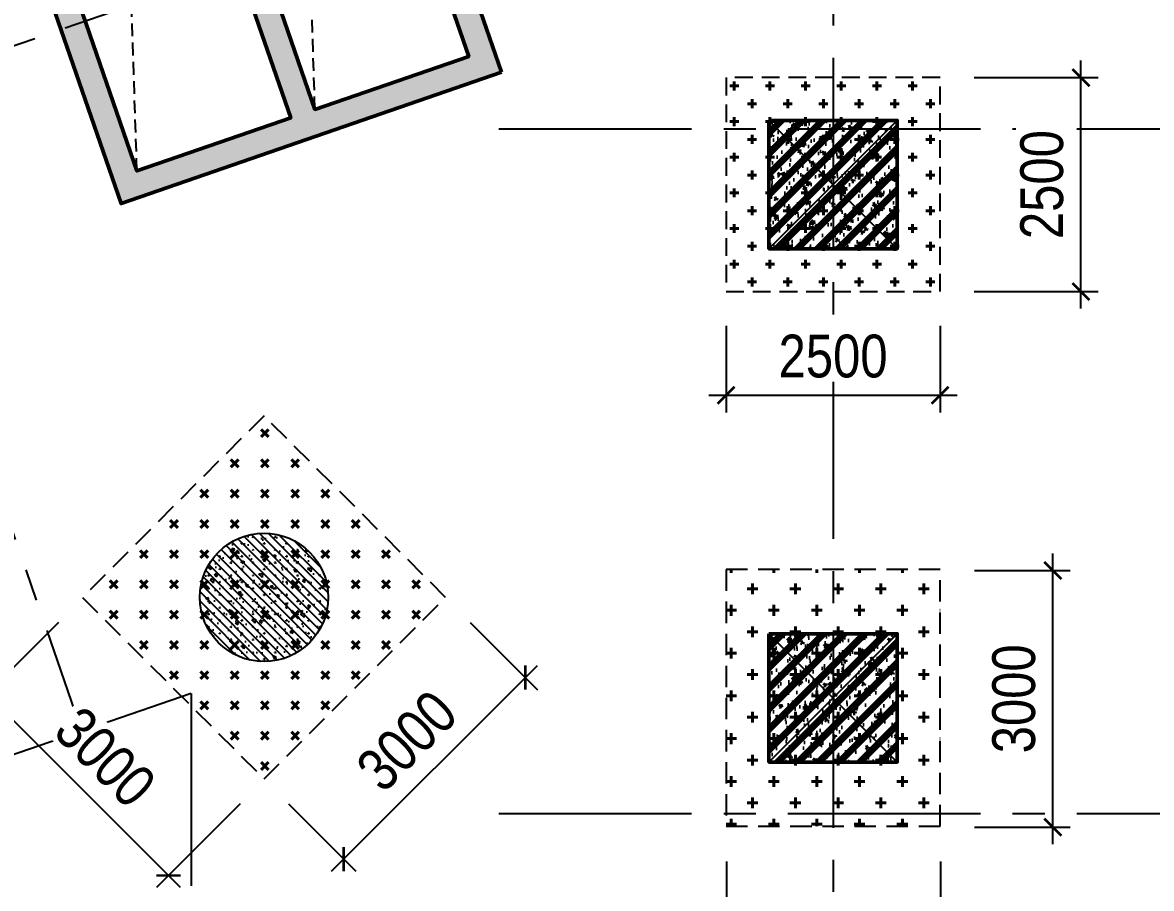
# Model space of a CAD drawing. Header units: millimetres. Extents: x -80883 to 1373228, y -532110 to 182357.
# Drawn here: x 911061 to 924248, y -336203 to -326082 of the extents above; entities that cross this region are included whole.
import ezdxf
from ezdxf.xclip import XClip

# ---------------------------------------------------------------- set-up
doc = ezdxf.new("R2010")
doc.units = ezdxf.units.MM
doc.header["$LTSCALE"] = 100
doc.header["$XCLIPFRAME"] = 0
doc.header["$PDMODE"] = 32
doc.header["$PDSIZE"] = 2.5
for name, pattern in [('CENTER2', [1.125, 0.75, -0.125, 0.125, -0.125]), ('DASHED', [4.5, 3, -1.5]), ('HIDDEN', [0.375, 0.25, -0.125])]:
    doc.linetypes.add(name, pattern=pattern)
for name, color, linetype, lineweight in [('0-Hatch', 250, 'Continuous', 40), ('KT-Net cot vach', 6, 'Continuous', 50), ('ST_MBDV Cot vach 220805$0$Xref_ST_MBDV Cot vach 30.7.2022$0$KT-Net cot vach', 6, 'Continuous', 50)]:
    doc.layers.add(name, color=color, linetype=linetype, lineweight=lineweight)
for name, color, linetype in [('0-khuat', 3, 'HIDDEN'), ('ccu11-Khuat', 9, 'DASHED'), ('ccu11-Manh', 8, 'Continuous'), ('ccu12-Hatch', 250, 'Continuous'), ('ccu12-Truc', 13, 'CENTER2'), ('KC-Betong', 6, 'Continuous'), ('KC2-DIM', 251, 'Continuous'), ('KT-Hatch', 251, 'Continuous'), ('Xref_ST_MBDV Cot vach 30.7.2022$0$Xref_ST_MBDV Cot vach 30.7.2022|Xref_ST_MBDV Cot vach 30.7.2022|Xref_ST_MBDV Cot vach 30.7.2022|Xref_ST_MBDV Cot vach 30.7.2022|A-WALL-PATT', 251, 'Continuous')]:
    doc.layers.add(name, color=color, linetype=linetype)
doc.styles.add('Arial Narrow', font='ARIALN.TTF')
doc.dimstyles.new('ccu12-200', dxfattribs={"dimscale": 200, "dimtxt": 2.5, "dimasz": 1, "dimexe": 1, "dimexo": 2, "dimgap": 1, "dimtad": 1, "dimdec": 0, "dimrnd": 5, "dimdsep": 46, "dimtxsty": 'Arial Narrow', "dimblk": 'ARCHTICK', "dimcen": -1, "dimdle": 1, "dimclrd": 256, "dimclre": 256, "dimclrt": 3, "dimadec": 0, "dimazin": 2, "dimtfac": 0.1, "dimtdec": 0, "dimtmove": 0, "dimatfit": 1, "dimldrblk": 'ARCHTICK', "dimfxl": 1, "dimtvp": 0.8333333333333334, "dimtolj": 1, "dimtzin": 12, "dimarcsym": 0})

# ---------------------------------------------------------------- blocks, each defined once
blk = doc.blocks.new('Xref_ST_MBDV Cot vach 30.7.2022$0$Tuong Vay01-flat-1')
at = {"layer": 'Xref_ST_MBDV Cot vach 30.7.2022$0$Xref_ST_MBDV Cot vach 30.7.2022|Xref_ST_MBDV Cot vach 30.7.2022|Xref_ST_MBDV Cot vach 30.7.2022|Xref_ST_MBDV Cot vach 30.7.2022|A-WALL-PATT'}
h = blk.add_hatch(dxfattribs=at)
h.set_pattern_fill('ACET-2D-VATLIEU04', color=256, scale=50, pattern_type=2)
h.set_pattern_definition([(49.99999999999999, (-11139561.83942936, -1407213.44759845), (-225.902473859489, 189.5546824974008), [37.49999998626113, -412.4999998488724]), (355, (-11139561.83942936, -1407213.44759845), (32.12721218541265, 367.2157156157773), [29.99999999490911, -329.9999999440002]), (100.4514, (-11139531.95358936, -1407216.06226845), (-341.2315265778452, -62.9441868767608), [31.87009499667636, -350.57105596344]), (46.18420000000001, (-11139561.83942936, -1407113.44759845), (-319.1804974675179, 306.2520974436775), [56.24999996954708, -618.749999665018]), (96.6356, (-11139517.37105686, -1407120.34425195), (-516.9959221575409, -60.14402179722674), [47.80514400473094, -525.8565000520404]), (351.1842, (-11139561.83942936, -1407113.44759845), (84.74077420309186, 546.3954293043353), [45.00000000792112, -495.0000000871323]), (21, (-11139511.83942936, -1407138.44759845), (-105.6808218676597, 275.3079533968121), [37.49999999934682, -412.499999992815]), (326.0000000000001, (-11139511.83942936, -1407138.44759845), (206.1288045682013, 305.5985201385338), [30.00000001746614, -330.0000001921275]), (71.4514, (-11139486.96831286, -1407155.22340145), (-328.9637652803212, 110.3801005582791), [31.87009499870726, -350.5710559857798]), (37.50000000000001, (-11139561.83942936, -1407213.44759845), (-78.13452938385308, 101.8269011885859), [0, -325.9999998517854, 0, -334.9999998476936, 0, -331.2499998493985]), (7.499999999999999, (-11139561.83942936, -1407213.44759845), (-23.27934638224542, 176.8241910238285), [0, -191.0000000278261, 0, -318.5000000464012, 0, -126.2500000183929]), (327.5, (-11139673.33942936, -1407213.44759845), (71.94441751949489, 112.9301145330537), [0, -125.0000000614986, 0, -390.0000001918756, 0, -517.5000002546042]), (317.5, (-11139723.33942936, -1407213.44759845), (158.0205495897681, 172.4491691102739), [0, -162.4999999478019, 0, -258.9999999168043, 0, -367.4999998819521]), (45, (-11139561.83942936, -1407213.44759845), (-150.2601910028607, 150.2601910026278), []), (45, (-11139561.83942936, -1407152.19759845), (-150.2601910028607, 150.2601910026278), [])])
h.paths.add_polyline_path([(-82665.42454257607, -118500.0088302612), (-81837.41861176863, -121132.0343658989), (-80902.71611081436, -123728.0834242017), (-79862.87874617614, -126283.8385967175), (-78719.63840653747, -128795.0430432414), (-77474.89874527603, -131257.5152608277), (-76130.7324262727, -133667.1548922951), (-74689.37767251953, -136019.9495540815), (-73153.2345392555, -138311.981517314), (-71524.86091735773, -140539.4342316107), (-69806.96827445179, -142698.5986796832), (-68002.4171395041, -144785.8795539467), (-66114.21234000102, -146797.8012427511), (-64145.497998368, -148731.0136179249), (-62099.55229647644, -150582.2976132843), (-59979.78201714717, -152348.5705846979), (-57789.71687134914, -154026.8914431464), (-55533.00362077914, -155614.4655520306), (-53213.40000534989, -157108.6493807235), (-50834.76848621853, -158506.954906286), (-48401.06981415115, -159807.0537564463), (-45916.35643433966, -161006.7810866404), (-43384.76573854871, -162104.1391847725), (-40810.51317570359, -163097.3007977149), (-38197.88523275405, -163984.6121738681), (-35551.23229684308, -164764.5958169776), (-32874.96141154505, -165435.9529462866), (-30173.5289383363, -165997.5656592443), (-27451.44813587703, -166448.4963081502), (-24701.85157574899, -166789.3238736566), (-4396.734290909022, -168938.2567786218), (36420.01678077132, -167648.2249503911), (41836.4863632936, -160718.6374020646), (12445.38596707024, -24367.66042796941), (8472.910947457654, -9248.974452903174), (-4718.707271176856, -5521.400683149928), (-10557.45827306993, -9946.818014640827), (-34021.18647153303, -27848.24941525888), (-39776.65152562223, -32008.57135346811), (-41248.85870469548, -35293.77142358455), (-45787.31564925052, -38574.38242801698), (-49368.4870454669, -38942.00303377653), (-57644.18705056235, -44924.06981060421), (-59844.65461433306, -46601.45355761005), (-61968.93197572604, -48362.30333496258), (-64019.60134904832, -50208.3517090485), (-65993.2459566202, -52136.53199238679), (-67886.59205765836, -54143.61763671576), (-69696.47008413821, -56226.27801198442), (-71419.8706161473, -58381.05012253253), (-73053.93764149398, -60604.33085121214), (-74595.93274202198, -62892.42844269238), (-76043.29574720934, -65241.53179885377), (-77393.615911806, -67647.72832025355), (-78644.64476583898, -70107.01135663176), (-79794.29917307012, -72615.28586126259), (-80840.66479975358, -75168.37520986283), (-81781.99930225872, -77762.02815519366), (-82616.73522835784, -80391.9259061541), (-83343.48262714595, -83053.68931881292), (-83961.03136360087, -85742.88618860021), (-84468.3531336058, -88455.03863057657), (-84864.60300002433, -91185.62932156771), (-85149.1148865223, -93930.11565387133), (-85321.41487544402, -96683.60341540864), (-85381.30445068702, -99529.50948559865), (-85328.50406530127, -102200.8374458619), (-85163.21024433896, -104955.3926120612), (-84885.69993967563, -107700.5945179402), (-84496.42936686985, -110432.1923394061), (-83996.04728951491, -113145.6335586284), (-83385.3738030456, -115836.3975027683)], flags=16)
h.paths.add_polyline_path([(-83625.45879450254, -118780.6341908188), (-82785.20518665202, -121451.592054751), (-81836.67593448795, -124086.0436255364), (-80781.45706173405, -126679.6041032514), (-79621.30565389246, -129227.9548506811), (-78358.15352366865, -131726.8525110248), (-76994.10399421491, -134172.1360737709), (-75531.42839684151, -136559.7338032422), (-73972.56228888594, -138885.6700187323), (-72320.10139823705, -141146.0717144171), (-70576.79730102606, -143337.1750085717), (-68745.55283991061, -145455.3314108832), (-66829.41729043424, -147497.0138977058), (-64831.58128353581, -149458.8227850739), (-62755.37149274349, -151337.4913895966), (-60604.24509477988, -153129.8914679771), (-58381.7840128839, -154833.0384259534), (-56091.68895242736, -156444.0962880657), (-53737.77323871478, -157960.3824199464), (-51323.95646727085, -159379.3719952791), (-48854.25797718205, -160698.7021999834), (-46332.79015832208, -161916.1761666269), (-43763.75160367042, -163029.7666325136), (-41151.42011806555, -164037.6193153583), (-38500.14559506811, -164938.0560009221), (-35814.34277378954, -165729.5773374715), (-33098.48388773762, -166410.8653324069), (-30357.09121792205, -166980.7855469028), (-27594.72956264392, -167438.3889849058), (-24815.98988816142, -167782.8289991841), (-4433.735052675009, -169939.9255319908), (36919.56229590811, -168632.9359166666), (42912.68845487945, -160965.5998827359), (13418.22973546013, -24135.12373521132), (9294.838300889242, -8442.070929647249), (-4925.935208282433, -4423.687328800617), (-11162.76267831214, -9150.82235655561), (-34617.47974592447, -27045.37879939191), (-40579.63196872547, -31355.10398377781), (-42051.83914779872, -34640.30405389448), (-46155.98199344426, -37606.97231750819), (-49737.15338966064, -37974.59292326774), (-58240.31235744618, -44121.0777798905), (-60467.11885703541, -45818.53930653841), (-62622.81900685839, -47605.43596977205), (-64703.8232677374, -49478.79233927629), (-66706.66158131324, -51435.49383058609), (-68628.013630962, -53472.26783320424), (-70464.66541309468, -55585.73726807744), (-72213.55809716694, -57772.38228180911), (-73871.79587351345, -60028.54927773564), (-75436.60120790266, -62350.49395546387), (-76905.37393212318, -64734.34577669739), (-78275.66833624989, -67176.13529814105), (-79545.20269040763, -69671.7966022063), (-80711.86304414831, -72217.17406733404), (-81773.70674647763, -74808.02928769216), (-82728.96568063274, -77440.04813065287), (-83576.04920824617, -80108.84792049509), (-84313.5468179807, -82809.98473610263), (-84940.23047422245, -85538.9608107484), (-85455.05666192248, -88291.23202148662), (-85857.16812421381, -91062.21545574092), (-86145.88844638877, -93847.29761108034), (-86320.75738810934, -96641.83923533), (-86381.51240370423, -99528.87035845965), (-86327.91179009154, -102240.684236032), (-86160.19218073785, -105035.6641918905), (-85878.57688103244, -107821.473743778), (-85483.548480995, -110593.4755141111), (-84975.76463904232, -113347.0545681345), (-84356.0573821161, -116077.6233250971)])
blk = doc.blocks.new('Grid-ST-flat-3')
at = {"layer": 'ccu12-Truc', "ltscale": 30}
for p, q in [((343189.8455156267, -39014.65546948352), (361219.3016763728, -91236.39007851167)), ((369999.3874795341, -69862.92378625314), (369999.3874795341, -104409.5824195731)), ((369534.392683656, -80082.1011514843), (317935.6370837544, -97896.47498025041)), ((366096.2468389806, -84196.27186137141), (425824.046860399, -84196.27186136867)), ((362499.3874795341, -90794.44285003131), (320490.9257493084, -105297.7856638855)), ((362499.3874795341, -90794.44285003131), (362499.3874795341, -104409.5824195731)), ((366096.2468389729, -92196.27186136931), (425824.0468604038, -92196.27186137077))]:
    blk.add_line(p, q, dxfattribs=at)
blk = doc.blocks.new('*U151')
h = blk.add_hatch()
h.set_pattern_fill('VATLIEU04', color=250, scale=40, style=0, pattern_type=2)
h.set_pattern_definition([(49.99999999999999, (550, -550), (286.9040730403014, -25.10085399303804), [30, -330]), (355, (550, -550), (-55.50053344520001, 300.8768534800047), [24, -264]), (100.4514, (573.908672, -552.091736), (231.4037526856086, 275.7758168243814), [25.496076, -280.4568448]), (46.18420000000001, (550, -470), (426.8964194502578, -66.20760573160723), [45, -495]), (96.6356, (585.574698, -475.5173228), (373.8650822194813, 389.6471483601767), [38.2441152, -420.6852]), (351.1842, (550, -470), (373.8647780534509, 389.6474403701299), [36, -396]), (21, (590, -490), (238.7628208473847, -161.0475562661355), [30, -330]), (326.0000000000001, (590, -490), (97.32613276863269, 290.0600180187412), [24, -264]), (71.4514, (609.8968932, -503.4206424), (336.089051432596, 129.012198683981), [25.496076, -280.4568448]), (37.50000000000001, (550, -550), (4.863942126916267, 133.1575415325246), [0, -260.8, 0, -268, 0, -265]), (7.499999999999999, (550, -550), (105.2278149768594, 157.7646847529441), [0, -152.8, 0, -254.8, 0, -101]), (327.5, (460.8, -550), (213.5289744689636, -9.021948693751902), [0, -100, 0, -312, 0, -414]), (317.5, (420.8, -550), (233.2744677369545, 40.04199293292709), [0, -130, 0, -207.2, 0, -294]), (45, (550, -550), (-120.2081528017131, 120.2081528017131), []), (45, (550, -501), (-120.2081528017131, 120.2081528017131), [])])
h.paths.add_polyline_path([(-475, 475), (1025, 475), (1025, -1025), (-475, -1025)])
at = {"color": 6, "ltscale": 0.25}
blk.add_lwpolyline([(-475, 475), (1025, 475), (1025, -1025), (-475, -1025)], close=True, dxfattribs=at)
at = {"layer": 'Defpoints', "linetype": 'ByBlock', "ltscale": 30}
for p, q in [((1025, 475), (-475, -1025)), ((-475, 475), (1025, -1025))]:
    blk.add_line(p, q, dxfattribs=at)
blk = doc.blocks.new('MBDV-B1-T1-PN')
at = {"layer": 'ccu12-Hatch', "ltscale": 0.5}
h = blk.add_hatch(dxfattribs=at)
h.set_pattern_fill('BETONG', color=256, scale=50, angle=90, pattern_type=2)
h.set_pattern_definition([(90, (-673144.6059733587, 300749.453765272), (-259.8076212, 1.59086285848334e-14), [6.25, -143.75]), (90, (-673155.4312909087, 300749.453765272), (-259.8076212, 1.59086285848334e-14), [6.25, -143.75]), (210, (-673144.6059733587, 300749.453765272), (129.9038105999999, -225.0000000560045), [6.25, -143.75]), (210, (-673150.0186321588, 300758.828765272), (129.9038105999999, -225.0000000560045), [6.25, -143.75]), (90, (-673274.5097839588, 300824.453765272), (-259.8076212, 1.59086285848334e-14), [6.25, -143.75]), (90, (-673285.3351015088, 300824.453765272), (-259.8076212, 1.59086285848334e-14), [6.25, -143.75]), (210, (-673274.5097839588, 300824.453765272), (129.9038105999999, -225.0000000560045), [6.25, -143.75]), (210, (-673279.9224427587, 300833.828765272), (129.9038105999999, -225.0000000560045), [6.25, -143.75]), (150, (-673144.6059733587, 300755.703765272), (-129.9038106, -225.0000000560045), [6.25, -143.75]), (150, (-673150.0186321588, 300746.328765272), (-129.9038106, -225.0000000560045), [6.25, -143.75]), (150, (-673014.7021627587, 300830.703765272), (-129.9038106, -225.0000000560045), [6.25, -143.75]), (150, (-673020.1148215587, 300821.328765272), (-129.9038106, -225.0000000560045), [6.25, -143.75]), (135, (-673144.6059733587, 300749.453765272), (-53.03300858899107, -53.03300858899107), []), (140, (-673144.6059733587, 300749.453765272), (31.37606749129758, 358.6300913003767), [37.5, -412.5]), (85.00000000000001, (-673144.6059733587, 300749.453765272), (-376.0960668500059, -69.37566680649998), [30, -330]), (190.4514, (-673141.9913033587, 300779.339605272), (-344.7197710304768, 289.2546908570108), [31.870095, -350.571056]), (136.1842, (-673244.6059733587, 300749.453765272), (82.75950716450907, 533.6205243128222), [56.24999999999996, -618.7499999999993]), (186.6356, (-673237.7093198587, 300793.922137772), (-487.0589354502208, 467.3313527743517), [47.805144, -525.8565]), (81.18420000000005, (-673244.6059733587, 300749.453765272), (-487.0593004626622, 467.3309725668137), [45, -495]), (111, (-673219.6059733587, 300799.453765272), (201.3094453326694, 298.4535260592309), [37.5, -412.5]), (56.00000000000004, (-673219.6059733587, 300799.453765272), (-362.5750225234265, 121.6576659607909), [30, -330]), (161.4514, (-673202.8301703588, 300824.324881772), (-161.2652483549762, 420.111314290745), [31.87009499999998, -350.5710559999997]), (127.5, (-673144.6059733587, 300749.453765272), (-166.4469269156558, 6.079927658645344), [0, -326, 0, -335, 0, -331.25]), (97.49999999999994, (-673144.6059733587, 300749.453765272), (-197.2058559411801, 131.5347687210743), [0, -191, 0, -318.5, 0, -126.25]), (57.49999999999999, (-673144.6059733587, 300637.953765272), (11.27743586718989, 266.9112180862045), [0, -124.9999999999999, 0, -389.9999999999997, 0, -517.4999999999993]), (47.5, (-673144.6059733587, 300587.953765272), (-50.05249116615884, 291.5930846711931), [0, -162.5, 0, -259, 0, -367.5])])
edge = h.paths.add_edge_path()
edge.add_arc((54389.03565472178, -32051.75711834745), 750, 0, 360)
at = {"layer": 'KC-Betong', "ltscale": 0.5}
blk.add_circle((54389.03565472178, -32051.75711834745, -4.45853799861673e-05), 750, dxfattribs=at)
at = {"layer": 'KT-Net cot vach'}
for p in [(60761.8044734241, -26951.6161660137), (60761.80449052667, -32951.6170497791, 7.594820233756635e-05)]:
    blk.add_blockref('*U151', p, dxfattribs=at)
blk = doc.blocks.new('LOI-KD-PN')
at = {"layer": 'KT-Hatch'}
h = blk.add_hatch(dxfattribs=at)
h.set_pattern_fill('BTCT', color=256, scale=40, angle=-70.9528620460035)
h.set_pattern_definition([(339.0471379539965, (-24774.25365491607, -32828.61595608917), (69.90338528047701, -279.3877533547662), [29.99999999999987, -329.999999999998]), (284.0471379539965, (-24774.25365491607, -32828.61595608917), (266.2915946709811, 150.6518396180941), [23.99999999999998, -263.9999999999996]), (29.49853795399646, (-24768.42837132257, -32851.89826755854), (336.1948768307957, -128.7361747717526), [25.49607599999999, -280.4568447999998]), (335.2313379539966, (-24698.63362238393, -32802.50828135805), (76.73314454503657, -425.1305970221304), [45, -495]), (25.6827379539964, (-24692.23921595374, -32837.93583497207), (490.3234749361438, -226.2363583837528), [38.24411519999997, -420.6851999999998]), (280.2313379539964, (-24698.63362238393, -32802.50828135805), (490.3236516953235, -226.2359755744279), [35.99999999999994, -395.9999999999995]), (310.0471379539965, (-24704.4847931515, -32846.8452163068), (-74.31099224333833, -278.2478686892407), [30, -330]), (255.0471379539965, (-24704.4847931515, -32846.8452163068), (305.9413376994765, 2.662340959559032), [24, -264]), (0.4985379539964838, (-24710.67739063944, -32870.03253477591), (231.6301287124563, -275.5857060422185), [25.496076, -280.4568447999999]), (326.5471379539965, (-24774.25365491607, -32828.61595608917), (127.4545480190627, 38.85777900570818), [0, -260.7999999999999, 0, -267.9999999999999, 0, -264.9999999999999]), (296.5471379539965, (-24774.25365491607, -32828.61595608917), (183.4678019936752, -47.98077147784922), [0, -152.8, 0, -254.8, 0, -101]), (256.5471379539965, (-24803.36371224117, -32744.29961981607), (61.15631196729443, -204.7826262224386), [0, -99.99999999999955, 0, -311.9999999999982, 0, -413.9999999999982]), (246.5471379539965, (-24816.41754960665, -32706.48960355006), (113.9778841873155, -207.4352439007965), [0, -129.9999999999991, 0, -207.1999999999991, 0, -293.9999999999983]), (334.0471379539965, (-24774.25365491607, -32828.61595608917), (65.64473241281162, 134.8731593255321), []), (334.0471379539965, (-24751.17751265038, -32895.45525322307), (65.64473241281162, 134.8731593255321), [])])
h.paths.add_polyline_path([(-6325.187296113232, -9137.721440407215), (-7271.590505116852, -6396.495261123753), (-7838.74074910651, -6592.302821607213), (-7740.836968864547, -6875.877943602041), (-7457.261846869951, -6777.974163360312), (-6706.666198349791, -8952.050098654), (-8502.64197098394, -9572.107373518229), (-9253.237619503634, -7398.0314382246), (-8969.662497509038, -7300.12765798287), (-9067.566277750535, -7016.552535988041), (-9634.716521740193, -7212.360096471501), (-9918.291643735254, -7310.26387671323), (-9820.387863493292, -7593.838998708001), (-9536.812741498696, -7495.935218466329), (-8786.217092978535, -9670.011153759959), (-10582.19286561268, -10290.06842862419), (-11332.78851413238, -8115.992493330559), (-11049.21339213778, -8018.08871308883), (-11147.11717237928, -7734.513591094001), (-11714.26741636894, -7930.321151577402), (-10767.86420736578, -10671.54733086075)])
at = {"layer": 'ccu11-Khuat', "ltscale": 0.5, "elevation": 1.490472173669433e-05}
for points in [[(-8502.64197098394, -9572.107373518229), (-8565.79011890199, -7636.755803425389), (-7457.261846869951, -6777.97416336037)], [(-10582.19286561268, -10290.06842862419), (-10645.34101353073, -8354.716858531348), (-9536.812741498696, -7495.935218466329)]]:
    blk.add_lwpolyline(points, dxfattribs=at)
at = {"layer": 'ST_MBDV Cot vach 220805$0$Xref_ST_MBDV Cot vach 30.7.2022$0$KT-Net cot vach', "elevation": 1.490472173669433e-05}
blk.add_lwpolyline([(-6325.187296113232, -9137.721440407215), (-7271.590505116852, -6396.495261123753), (-7838.74074910651, -6592.302821607213), (-7740.836968864547, -6875.877943602041), (-7457.261846869951, -6777.974163360312), (-6706.666198349791, -8952.050098654), (-8502.64197098394, -9572.107373518229), (-9253.237619503634, -7398.0314382246), (-8969.662497509038, -7300.12765798287), (-9067.566277750535, -7016.552535988041), (-9634.716521740193, -7212.360096471501), (-9918.291643735254, -7310.26387671323), (-9820.387863493292, -7593.838998708001), (-9536.812741498696, -7495.935218466329), (-8786.217092978535, -9670.011153759959), (-10582.19286561268, -10290.06842862419), (-11332.78851413238, -8115.992493330559), (-11049.21339213778, -8018.08871308883), (-11147.11717237928, -7734.513591094001), (-11714.26741636894, -7930.321151577402), (-10767.86420736578, -10671.54733086075)], close=True, dxfattribs=at)
blk = doc.blocks.new('MC3000X3000')
at = {"layer": '0-Hatch', "ltscale": 2}
h = blk.add_hatch(dxfattribs=at)
h.set_pattern_fill('CROSS', color=256, scale=1000, style=0)
h.set_pattern_definition([(360, (0, -4.656612873077393e-10), (250, 250), [125, -375]), (90, (62.5, -62.50000000046566), (-250, 250), [125, -375])])
h.paths.add_polyline_path([(7876789.000000002, 1547059), (7876789.000000002, 1550059), (7873789.000000002, 1550059), (7873789.000000002, 1547059)])
at = {"layer": '0-khuat', "ltscale": 10}
blk.add_lwpolyline([(7873789.000000002, 1547059), (7876789.000000002, 1547059), (7876789.000000002, 1550059), (7873789.000000002, 1550059)], close=True, dxfattribs=at)
blk = doc.blocks.new('_ARCHTICK')
at = {"color": 0, "linetype": 'ByBlock', "const_width": 0.15}
blk.add_lwpolyline([(-0.5, -0.5), (0.5, 0.5)], dxfattribs=at)
blk = doc.blocks.new('*D1208')
at = {"layer": 'Defpoints', "color": 0, "ltscale": 0.5, "transparency": 16777216}
for p in [(911763.9380523451, -332811.4721038393), (910644.6749653686, -333930.7351908158), (913885.2583959044, -334932.792447399)]:
    blk.add_point(p, dxfattribs=at)
at = {"layer": 'KC2-DIM', "lineweight": -2, "ltscale": 0.5, "transparency": 16777216}
for p, q in [((911481.0953398705, -333094.3148163139), (910503.2536091313, -334072.1565470531)), ((912907.4166651655, -336193.4768906126), (910503.2536091313, -333789.3138345785)), ((913602.4156834299, -335215.6351598736), (912624.5739526908, -336193.4768906127))]:
    blk.add_line(p, q, dxfattribs=at)
at = {"layer": 'KC2-DIM', "lineweight": -2, "ltscale": 0.5, "transparency": 16777216, "xscale": 200, "yscale": 200, "zscale": 200}
for p, rotation in [((910644.6749653686, -333930.7351908158), 135), ((912765.9953089282, -336052.0555343754), 315)]:
    blk.add_blockref('_ARCHTICK', p, dxfattribs=dict(at, rotation=rotation))
at = {"layer": 'KC2-DIM', "color": 3, "ltscale": 0.5, "transparency": 16777216, "insert": (912027.2713043401, -334669.459195404), "char_height": 500, "attachment_point": 5, "rotation": 315, "style": 'Arial Narrow', "bg_fill": 3, "box_fill_scale": 1.1, "bg_fill_color": 256, "bg_fill_true_color": 13158600, "bg_fill_transparency": 0}
blk.add_mtext('\\A1;3000', dxfattribs=at)
blk = doc.blocks.new('*D1209')
at = {"layer": 'Defpoints', "color": 0, "ltscale": 0.5, "transparency": 16777216}
for p in [(916006.5787394652, -332811.4721038413), (916933.5452277823, -333738.4385921588), (913885.2583959047, -334932.7924474008)]:
    blk.add_point(p, dxfattribs=at)
at = {"layer": 'KC2-DIM', "lineweight": -2, "ltscale": 0.5, "transparency": 16777216}
for p, q in [((916289.4214519399, -333094.3148163159), (917074.9665840197, -333879.8599483962)), ((914670.8035279845, -336001.1802919557), (917074.9665840196, -333597.0172359215)), ((914168.1011083792, -335215.6351598754), (914953.6462404592, -336001.1802919558))]:
    blk.add_line(p, q, dxfattribs=at)
at = {"layer": 'KC2-DIM', "lineweight": -2, "ltscale": 0.5, "transparency": 16777216, "xscale": 200, "yscale": 200, "zscale": 200}
for p, rotation in [((916933.5452277823, -333738.4385921588), 44.99999999998742), ((914812.2248842218, -335859.7589357184), 224.9999999999874)]:
    blk.add_blockref('_ARCHTICK', p, dxfattribs=dict(at, rotation=rotation))
at = {"layer": 'KC2-DIM', "color": 3, "ltscale": 0.5, "transparency": 16777216, "insert": (915550.9488888104, -334477.1625967468), "char_height": 500, "attachment_point": 5, "rotation": 44.999999999987416, "style": 'Arial Narrow', "bg_fill": 3, "box_fill_scale": 1.1, "bg_fill_color": 256, "bg_fill_true_color": 13158600, "bg_fill_transparency": 0}
blk.add_mtext('\\A1;3000', dxfattribs=at)
blk = doc.blocks.new('*D1212')
at = {"layer": 'Defpoints', "color": 0, "ltscale": 0.5, "transparency": 16777216}
for p in [(919283.0270778864, -335486.3318719789), (921783.0270778864, -335486.3318719789), (921783.0270778864, -337037.0936628327)]:
    blk.add_point(p, dxfattribs=at)
at = {"layer": 'KC2-DIM', "lineweight": -2, "ltscale": 0.5, "transparency": 16777216}
for p, q in [((919283.0270778864, -335886.3318719789), (919283.0270778864, -337237.0936628327)), ((921783.0270778864, -335886.3318719789), (921783.0270778864, -337237.0936628327)), ((919083.0270778864, -337037.0936628327), (921983.0270778864, -337037.0936628327))]:
    blk.add_line(p, q, dxfattribs=at)
at = {"layer": 'KC2-DIM', "lineweight": -2, "ltscale": 0.5, "transparency": 16777216, "xscale": 200, "yscale": 200, "zscale": 200, "rotation": 180}
blk.add_blockref('_ARCHTICK', (919283.0270778864, -337037.0936628327), dxfattribs=at)
at = {"layer": 'KC2-DIM', "lineweight": -2, "ltscale": 0.5, "transparency": 16777216, "xscale": 200, "yscale": 200, "zscale": 200}
blk.add_blockref('_ARCHTICK', (921783.0270778864, -337037.0936628327), dxfattribs=at)
at = {"layer": 'KC2-DIM', "color": 3, "ltscale": 0.5, "transparency": 16777216, "insert": (920533.0270778864, -336581.8071689719), "char_height": 500, "attachment_point": 5, "style": 'Arial Narrow', "bg_fill": 3, "box_fill_scale": 1.1, "bg_fill_color": 256, "bg_fill_true_color": 13158600, "bg_fill_transparency": 0}
blk.add_mtext('\\A1;2500', dxfattribs=at)
blk = doc.blocks.new('*D1213')
at = {"layer": 'Defpoints', "color": 0, "ltscale": 0.5, "transparency": 16777216}
for p in [(921783.0270778869, -332486.331871979), (923097.7403060956, -332486.331871979), (921783.0270778869, -335486.331871979)]:
    blk.add_point(p, dxfattribs=at)
at = {"layer": 'KC2-DIM', "lineweight": -2, "ltscale": 0.5, "transparency": 16777216}
for p, q in [((923097.7403060956, -335686.331871979), (923097.7403060956, -332286.331871979)), ((922183.0270778869, -332486.331871979), (923297.7403060956, -332486.331871979)), ((922183.0270778869, -335486.331871979), (923297.7403060956, -335486.331871979))]:
    blk.add_line(p, q, dxfattribs=at)
at = {"layer": 'KC2-DIM', "lineweight": -2, "ltscale": 0.5, "transparency": 16777216, "xscale": 200, "yscale": 200, "zscale": 200}
for p, rotation in [((923097.7403060956, -332486.331871979), 90), ((923097.7403060956, -335486.331871979), 270)]:
    blk.add_blockref('_ARCHTICK', p, dxfattribs=dict(at, rotation=rotation))
at = {"layer": 'KC2-DIM', "color": 3, "ltscale": 0.5, "transparency": 16777216, "insert": (922642.4538122343, -333986.3318719792), "char_height": 500, "attachment_point": 5, "rotation": 90, "style": 'Arial Narrow', "bg_fill": 3, "box_fill_scale": 1.1, "bg_fill_color": 256, "bg_fill_true_color": 13158600, "bg_fill_transparency": 0}
blk.add_mtext('\\A1;3000', dxfattribs=at)
blk = doc.blocks.new('*D1289')
at = {"layer": 'Defpoints', "color": 0, "ltscale": 0.5, "transparency": 16777216}
for p in [(919279.4857894112, -329226.0699312077), (921779.4857894112, -329226.0699312077), (921779.4857894112, -330438.751607653)]:
    blk.add_point(p, dxfattribs=at)
at = {"layer": 'KC2-DIM', "lineweight": -2, "ltscale": 0.5, "transparency": 16777216}
for p, q in [((919279.4857894112, -329626.0699312077), (919279.4857894112, -330638.751607653)), ((921779.4857894112, -329626.0699312077), (921779.4857894112, -330638.751607653)), ((919079.4857894112, -330438.751607653), (921979.4857894112, -330438.751607653))]:
    blk.add_line(p, q, dxfattribs=at)
at = {"layer": 'KC2-DIM', "lineweight": -2, "ltscale": 0.5, "transparency": 16777216, "xscale": 200, "yscale": 200, "zscale": 200, "rotation": 180}
blk.add_blockref('_ARCHTICK', (919279.4857894112, -330438.751607653), dxfattribs=at)
at = {"layer": 'KC2-DIM', "lineweight": -2, "ltscale": 0.5, "transparency": 16777216, "xscale": 200, "yscale": 200, "zscale": 200}
blk.add_blockref('_ARCHTICK', (921779.4857894112, -330438.751607653), dxfattribs=at)
at = {"layer": 'KC2-DIM', "color": 3, "ltscale": 0.5, "transparency": 16777216, "insert": (920529.4857894112, -329983.4651137922), "char_height": 500, "attachment_point": 5, "style": 'Arial Narrow', "bg_fill": 3, "box_fill_scale": 1.1, "bg_fill_color": 256, "bg_fill_true_color": 13158600, "bg_fill_transparency": 0}
blk.add_mtext('\\A1;2500', dxfattribs=at)
blk = doc.blocks.new('*D1288')
at = {"layer": 'Defpoints', "color": 0, "ltscale": 0.5, "transparency": 16777216}
for p in [(921779.4853175997, -326726.0699312856), (923425.1306755499, -326726.0699312856), (921779.4857894117, -329226.0699312078)]:
    blk.add_point(p, dxfattribs=at)
at = {"layer": 'KC2-DIM', "lineweight": -2, "ltscale": 0.5, "transparency": 16777216}
for p, q in [((923425.1306755499, -329426.0699312078), (923425.1306755499, -326526.0699312856)), ((922179.4853175997, -326726.0699312856), (923625.1306755499, -326726.0699312856)), ((922179.4857894117, -329226.0699312078), (923625.1306755499, -329226.0699312078))]:
    blk.add_line(p, q, dxfattribs=at)
at = {"layer": 'KC2-DIM', "lineweight": -2, "ltscale": 0.5, "transparency": 16777216, "xscale": 200, "yscale": 200, "zscale": 200}
for p, rotation in [((923425.1306755499, -326726.0699312856), 90), ((923425.1306755499, -329226.0699312078), 270)]:
    blk.add_blockref('_ARCHTICK', p, dxfattribs=dict(at, rotation=rotation))
at = {"layer": 'KC2-DIM', "color": 3, "ltscale": 0.5, "transparency": 16777216, "insert": (922969.8441816886, -327976.0699312469), "char_height": 500, "attachment_point": 5, "rotation": 90, "style": 'Arial Narrow', "bg_fill": 3, "box_fill_scale": 1.1, "bg_fill_color": 256, "bg_fill_true_color": 13158600, "bg_fill_transparency": 0}
blk.add_mtext('\\A1;2500', dxfattribs=at)

msp = doc.modelspace()

# ---------------------------------------------------------------- hatches: boundary and pattern name
at = {"layer": '0-Hatch', "ltscale": 2}
h = msp.add_hatch(dxfattribs=at)
h.set_pattern_fill('CROSS', color=256, scale=1000.000000000016, angle=90.00000000000001, style=0)
h.set_pattern_definition([(90, (2469088.485317188, -8209265.070369503), (-250.000000000004, 250.0000000000039), [125.000000000002, -375.0000000000059]), (180, (2469150.985317188, -8209202.570369503), (-250.0000000000039, -250.000000000004), [125.000000000002, -375.0000000000059])])
h.paths.add_polyline_path([(921779.4853171617, -332476.0703693769), (919279.4853171617, -332476.0703693769), (919279.4853171617, -335476.0703693769), (921779.4853171617, -335476.0703693769)])

# ---------------------------------------------------------------- linework, layer by layer
at = {"layer": '0-khuat', "ltscale": 10}
msp.add_lwpolyline([(921779.4853171617, -335476.0703693769), (921779.4853171617, -332476.0703693769), (919279.4853171617, -332476.0703693769), (919279.4853171617, -335476.0703693769)], close=True, dxfattribs=at)

# ---------------------------------------------------------------- block references
ref = msp.add_blockref('Xref_ST_MBDV Cot vach 30.7.2022$0$Tuong Vay01-flat-1', (928861.6716351077, -173724.8057649822))
XClip(ref).set_block_clipping_path([(-91541.67363452361, -190955.66829734467), (52438.32550173579, -76158.0499385341)])
msp.add_blockref('Grid-ST-flat-3', (550530.0983094397, -243129.7985158589))
at = {"layer": '0-khuat', "linetype": 'HIDDEN', "ltscale": 10, "xscale": 0.8333333333333339, "yscale": 0.8333333333333339, "zscale": 0.8333333333333339, "rotation": 90}
msp.add_blockref('MC3000X3000', (2210995.318951409, -6890716.903264625), dxfattribs=at)
at = {"layer": '0-khuat', "linetype": 'HIDDEN', "ltscale": 10, "rotation": 135}
msp.add_blockref('MC3000X3000', (7577548.542306464, -4806474.896337607), dxfattribs=at)
msp.add_blockref('MC3000X3000', (7577548.542306464, -4806474.896337607), dxfattribs=at)
at = {"layer": 'ccu11-Manh'}
msp.add_blockref('MBDV-B1-T1-PN', (859492.6811446511, -300749.4537652719), dxfattribs=at)
at = {"layer": 'KC2-DIM'}
msp.add_blockref('LOI-KD-PN', (922979.4856350558, -317526.0699320926), dxfattribs=at)

# ---------------------------------------------------------------- next in the draw order: dimensions: what is measured, and where the dimension line sits
at = {"layer": 'KC2-DIM', "ltscale": 0.5}
dim = msp.add_linear_dim(base=(921779.4857894112, -330438.751607653), p1=(919279.4857894112, -329226.0699312077), p2=(921779.4857894112, -329226.0699312077), dimstyle='ccu12-200', override={"dimfxl": 150, "dimtfill": 1}, dxfattribs=at)
dim.commit()
dim.dimension.update_dxf_attribs({"geometry": '*D1289', "text_midpoint": (920529.4857894112, -329983.4651137922)})
for p1, p2, distance, picture, middle in [((913885.2583959046, -334932.7924473989, -4.45853799861673e-05), (911763.938052345, -332811.4721038393, -4.45853799861673e-05), 1582.8770374656788, '*D1208', (912027.2713043401, -334669.459195404, -4.45853799861673e-05)), ((919283.0270778864, -335486.3318719789, -4.45853799861673e-05), (921783.0270778864, -335486.3318719789, -4.45853799861673e-05), -1550.7617908538086, '*D1212', (920533.0270778864, -336581.8071689719, -4.45853799861673e-05))]:
    dim = msp.add_aligned_dim(p1=p1, p2=p2, distance=distance, dimstyle='ccu12-200', override={"dimfxl": 150, "dimtfill": 1}, dxfattribs=at)
    dim.commit()
    dim.dimension.update_dxf_attribs({"geometry": picture, "text_midpoint": middle})

# ---------------------------------------------------------------- next in the draw order: dimensions: what is measured, and where the dimension line sits
dim = msp.add_linear_dim(base=(923425.1306755499, -326726.0699312856), p1=(921779.4857894112, -329226.0699312077), p2=(921779.4853175993, -326726.0699312855), angle=90, dimstyle='ccu12-200', override={"dimfxl": 150, "dimtfill": 1}, dxfattribs=at)
dim.commit()
dim.dimension.update_dxf_attribs({"geometry": '*D1288', "text_midpoint": (922969.8441816886, -327976.0699312469)})
for p1, p2, distance, picture, middle in [((921783.0270778864, -335486.3318719789, -4.45853799861673e-05), (921783.0270778864, -332486.3318719789, -4.45853799861673e-05), -1314.713228209177, '*D1213', (922642.4538122343, -333986.3318719792, -4.45853799861673e-05)), ((913885.2583959046, -334932.7924474008, -4.45853799861673e-05), (916006.5787394651, -332811.4721038412, -4.45853799861673e-05), -1310.9285796438448, '*D1209', (915550.9488888104, -334477.1625967468, -4.45853799861673e-05))]:
    dim = msp.add_aligned_dim(p1=p1, p2=p2, distance=distance, dimstyle='ccu12-200', override={"dimfxl": 150, "dimtfill": 1}, dxfattribs=at)
    dim.commit()
    dim.dimension.update_dxf_attribs({"geometry": picture, "text_midpoint": middle})

doc.saveas('drawing.dxf')
